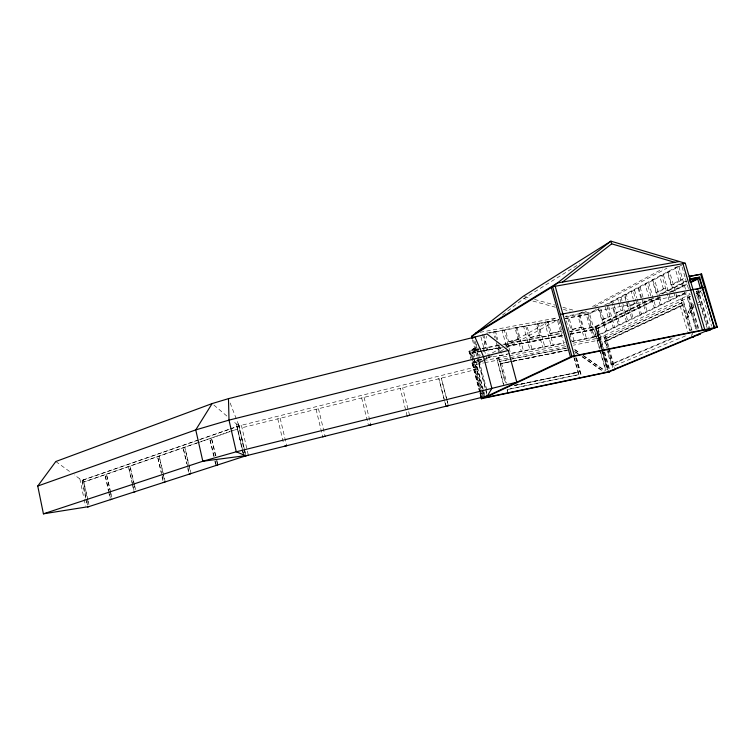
<?xml version="1.0" encoding="UTF-8"?>
<svg xmlns="http://www.w3.org/2000/svg" width="755" height="755" viewBox="0 0 755 755"><rect width="100%" height="100%" fill="white"/><g stroke="black" fill="none" stroke-linecap="round" stroke-linejoin="round"><path stroke-width="0.57" stroke-dasharray="3.77 2.83" d="M476.018 343.987L479.378 366.118L481.237 359.116M483.096 351.113L486.531 336.258M476.952 366.722L484.842 396.677M477.585 369.11L241.987 427.755M693.911 304.416L687.682 317.496L693.581 306.19M706.925 327.481L697.771 296.328L700.753 290.052M697.375 298.244L701.329 289.948M692.59 303.444L686.927 314.92L692.137 305.388L691.571 305.501M697.139 294.195L696.327 291.43L696.893 291.326L697.705 294.082L697.139 294.195L698.299 291.836L697.95 290.656M696.695 296.139L699.743 289.958M502.481 315.071L523.866 298.574L579.746 263.75M496.677 331.237L495.639 331.851L497.734 339.703M503.189 330.01L502.151 330.624L506.341 346.3M479.633 392.034L468.949 351.377L474.121 348.357L476.877 347.829L472.913 350.131L474.631 356.69M474.678 348.253L469.497 351.273L471.186 357.691M471.894 357.219L470.79 353.019L474.744 350.735L477.509 350.197L472.3 353.198L473.404 357.389M475.301 350.631L471.337 352.915L482.605 395.771M518.298 327.17L517.222 327.793L523.526 351.179M524.725 325.962L523.64 326.585L529.953 349.924M539.617 323.159L538.504 323.782L544.836 346.998M519.298 339.288L507.454 341.949L519.298 339.288L516.146 327.576L515.08 328.189L521.384 351.603M545.95 321.97L544.836 322.593L551.169 345.762M481.029 359.163L474.782 362.617L472.045 363.155L476.018 361.928L483.049 388.674M492.373 352.887L501.65 347.753M505.774 345.479L557.341 316.968M482.822 360.909L476.641 364.297L483.549 362.928M483.851 360.343L492.109 355.832M500.357 351.32L504.482 349.055M505.51 348.499L559.134 319.157M561.437 330.086L558.549 319.601L557.416 320.224L563.759 343.289L510.606 353.718L504.312 330.218L505.359 329.605L508.511 341.364M483.323 359.069L489.844 357.426L483.559 333.71M540.665 335.182L528.925 337.825L540.665 335.182L537.494 323.565L536.39 324.178L542.713 347.413M566.892 318.034L565.74 318.657L588.409 314.391L599.3 308.644L605.821 331.86M496.158 342.374L499.753 355.85L500.791 355.284M579.16 313.731L583.275 311.522M592.524 306.549L662.446 268.959M503.443 384.493L496.743 358.21L503.698 384.37M496.488 358.342L498.895 357.785L505.52 382.653M586.371 311.305L583.266 312.966L565.344 316.317M594.638 306.879L667.014 268.148M581.378 315.307L580.208 315.939L586.569 338.816M551.235 333.153L550.102 333.757L561.729 331.143L551.235 333.153L548.064 321.573L546.941 322.196L553.273 345.346M604.689 305.077L680.453 264.977M681.756 265.099L608.049 304.02L614.693 327.566M567.383 349.999L500.197 363.768L511.73 361.475M582.501 327.151L570.988 329.737L582.501 327.151L579.321 315.694L578.151 316.326L584.512 339.221M601.716 319.997L610.097 316.42L601.716 319.997L598.451 308.38L586.361 314.778L592.732 337.608M614.41 313.57L623.092 309.843L614.41 313.57L612.579 307.096M627.641 306.851L634.474 303.387L636.644 302.982L629.793 306.454L627.641 306.851L624.196 294.752L626.348 294.356L627.915 299.858M655.906 292.525L663.371 288.74L665.617 288.325L658.134 292.109L655.906 292.525L652.263 279.907L654.491 279.501L659.351 296.328M677.046 297.385L669.525 271.555L667.26 271.96L671.016 284.861L685.219 277.661L681.68 265.6M569.619 331.502L594.949 326.622L649.498 299.254M658.936 294.516L686.21 280.841M651.348 299.008L595.487 326.972L602.122 350.707M661.833 293.761L685.946 281.69M652.933 298.385L595.988 326.877L602.622 350.603M662.38 293.657L686.512 281.587M658.605 297.536L594.1 329.614L569.968 334.286M669.109 292.308L686.965 283.427M660.795 297.121L597.601 328.482L602.99 347.744M670.27 292.421L687.125 284.059M564.995 344.856L486.456 360.229M570.251 333.776L598.111 328.387L661.342 297.026M671.874 291.798L686.635 284.475M685.408 292.657L593.93 337.023L587.55 314.146M566.344 320.847L572.092 341.656L594.78 337.202L686.54 292.789M598.639 338.24L690.334 294.299M696.327 291.43L698.517 290.543L698.866 291.732L698.299 291.836M690.768 296.394L598.743 340.184L573.404 345.186M696.063 293.874L701.348 291.364L695.553 292.449M604.547 341.307L680.151 305.822L682.935 305.284L607.086 340.807L604.547 341.307L606.378 347.857M606.576 340.901L682.378 305.388M698.139 302.613L699.97 301.774L699.404 301.877M695.817 328.963L689.862 308.616L693.883 306.775M694.128 307.266L692.118 308.182L698.403 329.642M575.574 357.596L579.5 371.809L514.533 385.579M606.68 348.942L610.965 364.221L672.516 337.938M613.003 363.797L674.168 337.853M608.719 348.536L613.645 366.1L687.918 334.871M229.086 429.312L81.927 480.388L74.32 474.886M230.199 428.925L238.957 425.905L479.651 365.967M85.655 498.158L81.927 480.388L198.338 440.08M199.452 439.703L239.052 425.962L244.167 448.121M229.841 431.615L83.767 482.03L197.112 443.006M230.917 431.237L237.834 428.953L231.332 431.199M198.197 442.628L230.247 431.567M508.228 389.363L578.953 374.612L507.341 389.486L507.804 391.25M610.965 364.221L613.513 363.693M514.589 385.22L579.5 371.809M514.797 385.456L578.321 372.319M613.645 366.1L614.155 365.986M500.452 363.636L567.392 350.329M512.881 361.249L567.099 350.471M484.701 362.702L566.486 346.554M508.945 359.484L499.574 361.428L510.956 359.172M510.087 359.257L565.901 348.215M512.098 358.946L569.034 347.677M486.541 358.078L565.184 342.657M572.082 341.307L595.988 336.617M477.811 360.154L482.218 359.286M499.753 355.85L507.351 354.359M600.64 337.419L596.62 338.636L599.14 338.146M485.314 360.456L472.29 363.013L479.878 391.911M573.036 343.195L599.442 337.995M470.79 353.019L479.283 351.377M480.435 351.15L501.169 347.149M505.774 346.252L563.343 335.116M481.747 351.273L472.545 353.057L473.649 357.247M482.889 351.056L502.434 347.272M507.03 346.385L563.353 335.475M570.251 334.144L594.393 329.473L600.404 350.971M472.3 353.198L481.492 351.415M482.643 351.198L502.179 347.413M506.775 346.526L563.07 335.626M689.777 306.332L690.334 306.219M697.903 304.935L700.734 304.388M472.913 350.131L480.973 348.584M482.124 348.357L498.243 345.252M502.849 344.365L562.711 332.832M689.862 308.616L692.684 308.078L698.96 329.529M468.949 351.377L481.303 348.895M482.209 348.819L499.801 345.328M504.17 344.582L562.248 333.295M568.902 332.106L596.29 326.726L602.924 350.462M697.771 296.328L698.337 296.215L707.492 327.368M682.652 293.988L684.945 293.563L683.983 290.298M480.161 332.285L557.284 317.827M565.712 316.807L689.759 293.535M486.833 333.087L558.549 319.601M564.806 318.421L589.598 313.759L599.47 348.838M489.098 333.078L559.502 319.837M611.059 301.707L613.173 301.32L619.883 325.046M671.016 284.861L673.281 284.446L681.114 280.482L678.83 280.898L675.017 267.855L677.31 267.449L683.662 289.203M523.866 298.574L526.122 299.197M532.898 301.056L555.463 307.238M563.362 309.399L570.129 311.258M524.376 296.592L530.038 298.159M534.568 299.424L554.953 305.086M562.881 307.294L574.206 310.447M581.001 312.334L588.409 314.391L594.78 337.202M230.162 403.01L239.052 425.962L233.069 421.281M241.43 425.367L248.357 455.284M574.904 349.593L579.632 352.896M583.417 355.539L605.161 370.733M574.621 349.735L579.34 353.038M583.124 355.671L604.859 370.856M578.528 353.972L574.687 351.283L575.291 353.482M582.369 356.653L604.453 372.073M574.404 351.424L578.236 354.104M582.077 356.785L603.188 371.526M55.804 461.522L70.621 472.215M277.783 418.836L283.691 444.129M280.171 418.242L286.683 445.79M213.873 405.048L227.831 416.854M316.071 409.314L322.715 436.852M318.468 408.71L325.122 436.258M361.645 397.885L368.497 425.509M364.052 397.29L370.903 424.914M701.678 292.487L711.616 326.198M710.115 329.963L699.479 293.818L698.913 293.921L708.879 327.812M685.54 278.765L688.437 288.674M678.887 266.619L685.587 289.514M697.054 329.189L691.561 310.418L691.004 310.522L696.497 329.303M692.005 330.265L682.624 298.159L682.067 298.263L691.438 330.379M691.759 331.454L692.694 334.673M691.448 334.465L692.297 337.362M680.151 305.822L687.626 331.492M667.986 272.366L673.535 291.411M673.856 292.534L675.489 298.14M663.428 274.782L668.6 292.591M668.921 293.704L670.855 300.377M667.788 295.79L661.918 275.575L659.672 275.981L663.371 288.74M668.09 296.857L669.326 301.122M659.653 297.385L661.786 304.765M653.018 280.275L657.133 294.525M657.454 295.62L660.304 305.492M648.658 282.578L655.878 307.634M650.81 295.818L647.214 283.342L645.006 283.738L648.602 296.224M651.716 298.952L654.415 308.333M643.005 297.196L640.108 287.089L637.918 287.495L641.137 298.725M643.977 300.565L647.205 311.824M638.702 287.834L641.599 297.932M641.92 299.055L645.78 312.513M634.53 290.033L636.767 297.838M637.088 298.952L641.552 314.561M640.155 315.241L633.152 290.76L630.982 291.166L633.209 298.942M633.52 300.056L634.474 303.387M628.226 300.952L633.247 318.582M625.008 295.063L626.574 300.556M626.886 301.66L631.888 319.242M621.006 297.177L627.839 321.205M626.499 321.847L619.695 297.876L617.552 298.272L618.487 301.538M618.789 302.623L620.95 310.248M611.88 302L618.581 325.679M607.086 305.756L613.409 328.18M605.293 307.209L607.992 316.817M600.829 309.04L607.067 331.256M608.926 347.347L605.482 335.097L604.981 335.201L608.417 347.442M609.228 348.433L614.881 368.572M607.681 347.847L604.264 335.682L603.755 335.786L606.86 346.838M607.992 348.952L613.258 367.742M608.096 351.264L613.371 370.063M598.111 328.387L604.453 351.047M604.774 352.189L610.172 371.488M604.264 352.292L609.672 371.602M603.245 351.603L608.955 371.998M602.943 351.736L608.643 372.13M595.78 326.83L601.792 348.3M602.103 349.433L607.813 369.837M602.433 351.839L608.143 372.234M594.949 326.622L601.197 348.97M601.509 350.065L607.029 369.827M600.716 352.104L606.105 371.394M599.781 349.971L605.491 370.384M572.148 329.133L568.968 317.638L567.817 318.27L574.168 341.251M576.509 357.87L581.359 375.443M576.216 358.012L581.067 375.565M574.413 358.134L579.434 376.339M573.819 357.181L579.142 376.462M530.019 337.23L526.858 325.565L525.773 326.179L532.086 349.499M499.234 345.318L501.329 353.18M496.592 339.523L494.497 331.653L493.468 332.257L494.959 337.872M497.8 344.025L500.197 353.029M501.49 363.089L506.869 383.266M498.64 357.917L505.255 382.776M507.077 389.599L508.011 393.138M482.549 334.314L487.626 353.482M487.919 354.614L488.815 357.993M480.944 336.985L486.626 358.427M478.038 347.829L480.133 355.756M475.178 341.364L479.463 357.606M473.734 340.316L477.924 356.19M486.824 389.967L478.821 359.597L472.592 363.042L480.18 391.92M479.066 363.759L485.456 388.004M485.748 389.099L486.909 393.506M472.404 339.618L487.277 396.073M474.121 348.357L474.744 350.735M483.342 389.778L484.804 395.318M473.923 358.295L484.37 398.008M473.678 358.427L482.37 391.468M482.662 392.581L484.115 398.13M472.168 358.266L482.643 398.111M469.742 351.132L471.431 357.559M472.838 362.91L479.84 389.58M480.133 390.694L481.303 395.139M480.473 393.034L481.633 397.479M469.195 351.235L470.884 357.662M480.171 393.025L481.048 396.356M479.916 393.147L480.793 396.479M446.403 397.923L441.279 378.066L446.951 400.197M446.686 399.027L447.828 403.444M447.234 401.301L448.376 405.718M445.686 405.142L438.853 378.67L445.95 406.313M409.587 415.325L402.613 387.768M407.162 415.93L400.207 388.372M244.431 449.225L245.196 452.556M238.957 425.905L244.592 450.291M244.846 451.405L245.62 454.727M238.136 423.772L244.979 453.406M243.912 455.312L236.872 426.613L242.978 453.066M236.56 424.234L243.129 452.717M215.921 455.926L211.419 437.966L215.515 455.982M216.949 460.427L217.969 464.929M216.534 460.484L217.298 463.863M214.212 456.492L209.72 438.551L213.807 456.539M215.241 460.994L216.26 465.486M214.826 461.041L215.59 464.41M191.1 473.621L184.758 447.168L190.185 471.469M187.655 466.099L183.125 447.734L186.721 463.853M187.91 467.251L189.458 474.149M187.75 468.459L188.778 473.055M165.279 481.973L159.135 456.02L164.609 480.897M161.957 474.574L157.569 456.558L161.041 472.375M162.212 475.707L163.703 482.483M162.042 476.896L163.033 481.416M134.475 484.833L129.983 466.08L133.569 482.681M134.711 485.937L135.909 491.467M133.814 483.785L135.003 489.315M132.965 485.333L128.482 466.599L132.068 483.181M133.201 486.437L134.399 491.958M132.304 484.285L133.739 490.92M110.74 492.326L106.446 474.206L109.834 490.118M110.976 493.459L112.193 499.14M110.07 491.25L111.278 496.932M109.286 492.807L105.002 474.706L108.38 490.599M109.532 493.94L110.494 498.479M108.626 491.731L110.07 498.536M87.939 499.829L83.324 479.906L87.051 497.658M88.175 500.952L89.345 506.53M87.278 498.781L88.458 504.359M82.352 480.331L86.551 500.32M86.778 501.433L87.948 506.983M85.891 499.272L87.061 504.821M79.87 478.897L83.918 498.215M84.164 499.357L85.589 506.171M681.633 302.84L605.935 338.618L682.19 302.727L681.633 302.84M690.419 330.926L689.862 331.039L680.519 299.008L681.076 298.895L690.419 330.926M691.986 305.7L691.42 305.803L688.333 295.262L688.9 295.158L691.986 305.7M690.853 307.993L690.287 308.097L686.757 296.017L687.314 295.913L690.853 307.993"/><path stroke-width="1.13" d="M689.768 281.209L690.325 278.859L699.526 277.179L714.381 327.576L699.111 277.387L689.919 279.067M445.95 406.313L448.394 405.652M484.88 396.601L487.277 396.073L491.892 388.381L483.511 356.671L474.952 337.004M43.422 513.825L202.821 461.239L236.277 451.783L516.798 382.2L508.304 350.49L487.06 333.974L228.482 398.649L212.136 403.566L195.753 429.888L37.75 486.041L43.422 513.825L88.92 506.596M37.75 486.041L55.804 461.522L212.136 403.566M472.12 338.542L471.545 336.381L523.243 296.271L610.908 241.175L685.266 263.25L704.755 329.595M562.484 282.087L611.673 243.846L674.781 262.325M471.545 336.381L552.698 286.692L610.908 241.175L611.673 243.846M714.57 327.991L717.25 327L701.612 274.027L689.136 276.424L699.479 274.546M701.612 274.027L700.631 274.339L716.825 327.17L571.884 356.313L481.926 398.583M690.117 281.86L699.526 277.179M690.278 282.493L697.658 278.831M690.844 282.389L698.224 278.727M480.793 396.479L481.379 398.706L483.191 397.998M608.143 372.234L699.725 334.163M707.888 330.766L716.674 327.113M608.643 372.13L610.172 371.488L609.672 371.602M87.523 507.049L245.554 455.926M508.304 350.49L229.001 420.12L195.753 429.888L202.821 461.239L248.357 455.284M245.875 455.841L487.315 395.998M325.122 436.258L322.668 436.805M614.617 369.544L615.127 369.44L613.371 370.063M481.379 398.706L608.955 371.998M697.469 334.616L700.281 334.05L698.111 334.833M693.326 336.824L693.883 336.711L691.74 337.476M714.381 327.576L717.25 327M709.549 330.077L710.115 329.963L705.623 331.218M695.987 289.58L698.281 289.156M476.433 332.983L475.773 333.106L557.473 282.965L679.415 261.504M560.333 314.391L705.5 287.202L704.509 287.504M689.438 279.671L699.762 277.783M685.266 263.25L552.698 286.692L571.884 356.313M111.768 499.206L110.315 499.678M135.485 491.533L133.975 492.024M164.864 482.03L163.278 482.539M190.685 473.678L189.043 474.206M217.563 464.986L215.845 465.542M243.771 456.501L245.96 455.878L236.277 451.783L229.001 420.12L228.482 398.649M284.22 446.337L286.617 445.743M368.468 425.452L370.884 424.857M697.478 278.199L700.574 288.731M689.541 276.217L690.325 278.859M682.964 263.655L702.443 330.067M555.218 286.249L574.413 355.803M551.339 287.523L570.469 356.973M472.536 335.777L473.14 338.042M481.596 396.243L482.181 398.47M481.048 396.356L481.633 398.583M243.393 453.849L243.922 456.133M407.162 415.863L409.587 415.269M572.988 356.464L485.39 397.536L607.643 372.017L712.276 328.453L572.988 356.464"/></g></svg>
